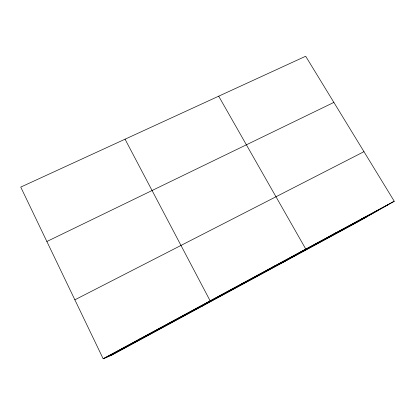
<?xml version="1.0" encoding="UTF-8"?>
<svg xmlns="http://www.w3.org/2000/svg" width="415" height="415" viewBox="0 0 415 415"><rect width="100%" height="100%" fill="white"/><g stroke="black" fill="none" stroke-linecap="round" stroke-linejoin="round"><path stroke-width="0.62" d="M175.042 320.017L175.504 319.607M201.519 306.54L210.161 300.854L125.05 139.191M240.778 284.441L242.894 283.144M271.892 267.597L274.761 265.896M282.325 262.778L305.798 249.104L218.695 96.187M331.787 235.186L336.036 232.737M360.625 219.582L365.511 216.791M394.25 201.239L357.995 221.802L112.315 354.846L103.159 358.757L20.75 187.092L305.673 56.243L394.25 201.239L103.159 358.757M107.402 356.942L377.608 210.675M110.022 355.821L367.197 216.583M104.57 358.15L388.751 204.356M74.861 299.817L363.971 151.672M46.869 241.499L333.873 102.406M139.85 338.899L140.296 338.816"/></g></svg>
